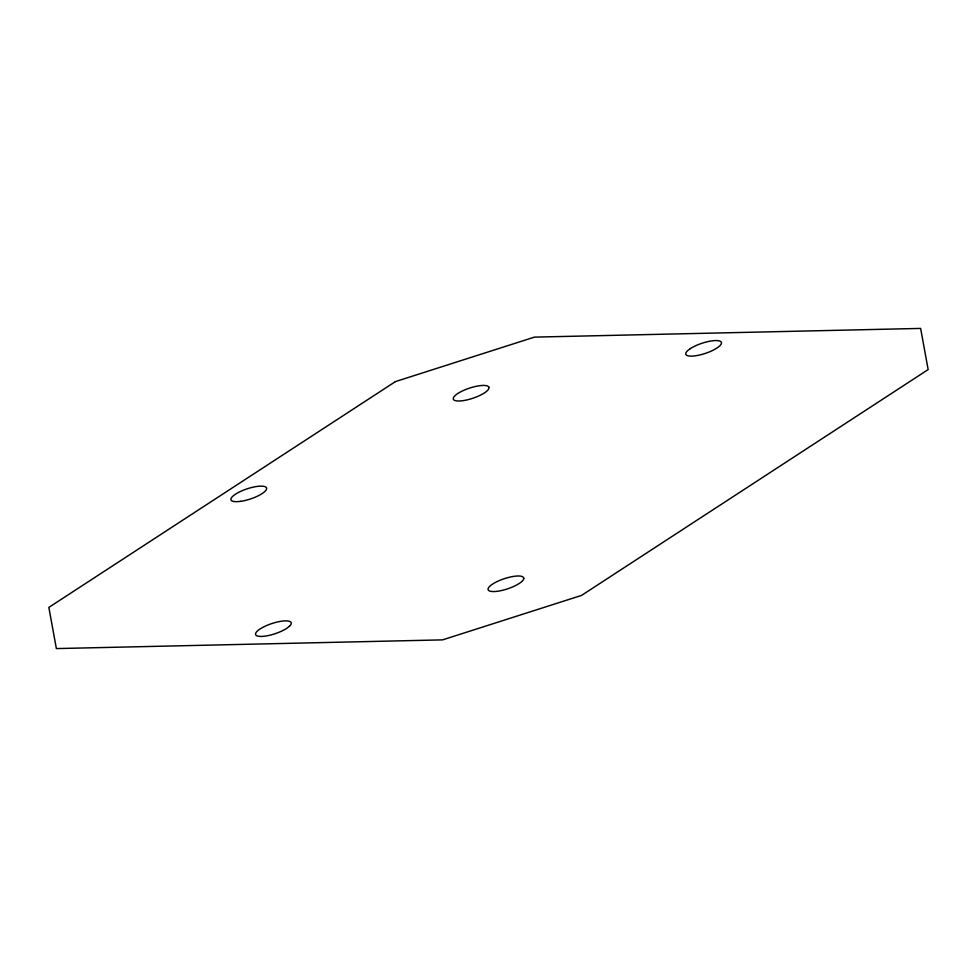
<?xml version="1.0" encoding="UTF-8"?>
<svg xmlns="http://www.w3.org/2000/svg" width="977" height="977" viewBox="0 0 977 977"><rect width="100%" height="100%" fill="white"/><g stroke="black" fill="none" stroke-linecap="round" stroke-linejoin="round"><path stroke-width="1.47" d="M488.927 387.332L488.72 388.846A18.771 5.337 -18.4 0 1 460.826 400.912A18.771 5.337 -18.4 0 1 462.158 391.081A18.771 5.337 -18.4 0 1 488.927 387.332M289.339 626.355L286.701 628.358A18.771 5.337 -18.4 0 1 261.433 636.442A18.771 5.337 -18.4 0 1 260.065 628.956L263.619 626.929A18.771 5.337 -18.4 0 1 285.333 620.871A18.771 5.337 -18.4 0 1 289.339 626.355M690.299 348.642L687.661 350.645A18.771 5.337 -18.4 0 0 691.667 356.129A18.771 5.337 -18.4 0 0 713.381 350.071L716.935 348.044A18.771 5.337 -18.4 0 0 715.567 340.558A18.771 5.337 -18.4 0 0 690.299 348.642M395.429 381.604L48.85 607.413L56.373 648.581L442.593 639.874L581.571 595.396L928.15 369.587L920.627 328.419L534.407 337.126L395.429 381.604M240.672 501.348L236.825 501.69A18.771 5.337 -18.4 0 1 235.457 494.203A18.771 5.337 -18.4 0 1 260.725 486.119L263.766 486.314A18.771 5.337 -18.4 0 1 262.092 493.605A18.771 5.337 -18.4 0 1 240.672 501.348M523.794 578.237L523.086 577.016A18.771 5.337 -18.4 0 0 494.106 583.147A18.771 5.337 -18.4 0 0 498.685 591.085A18.771 5.337 -18.4 0 0 523.794 578.237"/></g></svg>
